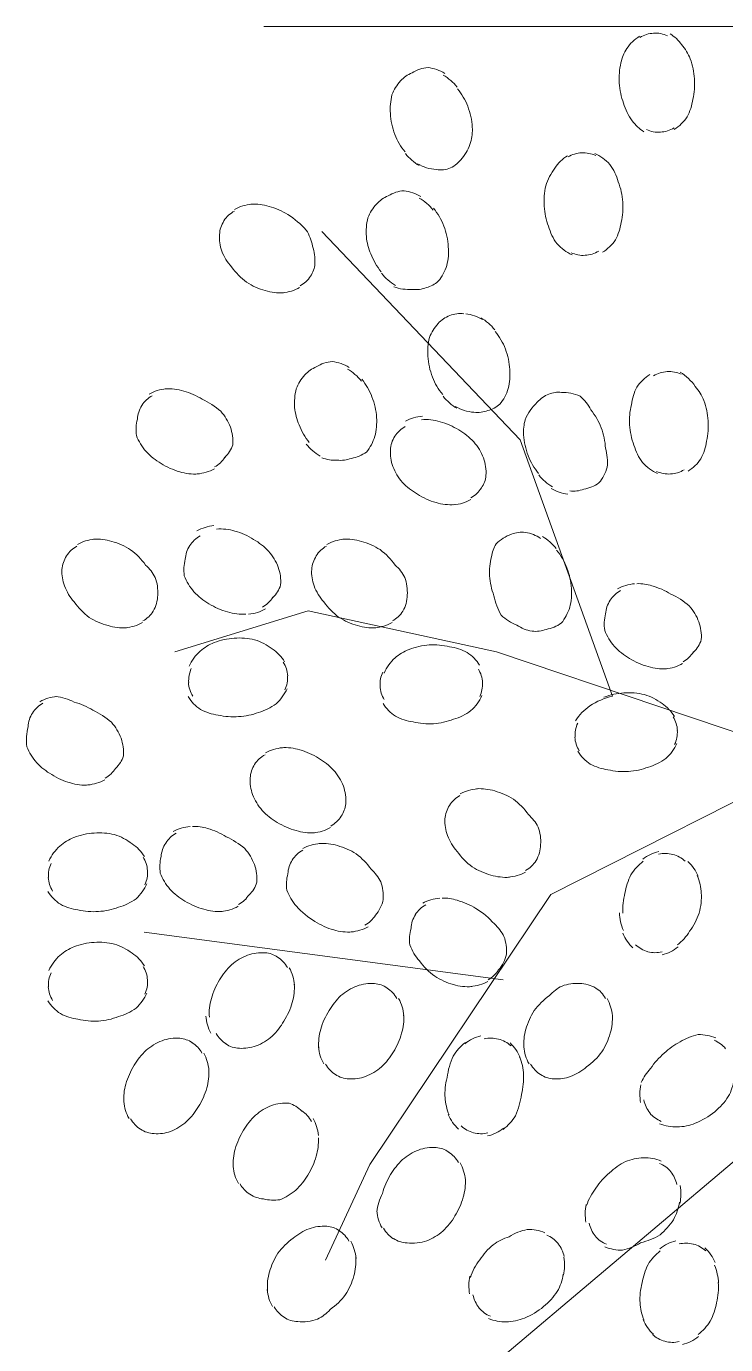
# Model space of a CAD drawing. Header units: metres. Extents: x 14 to 155, y 0 to 125.
# Drawn here: x 54.046 to 54.374, y 110.645 to 111.262 of the extents above; entities that cross this region are included whole.
import ezdxf

# ---------------------------------------------------------------- set-up
doc = ezdxf.new("R2010")
doc.units = ezdxf.units.M
doc.layers.add('PDF_Geometry', color=7, linetype='Continuous', true_color=0xc0c0c0)

msp = doc.modelspace()

# ---------------------------------------------------------------- linework, layer by layer
at = {"layer": 'PDF_Geometry', "color": 0, "lineweight": 0}
for points in [[(54.15752, 111.26205), (54.75764, 111.26207)], [(54.1159, 110.96925), (54.17834, 110.98847), (54.26638, 110.96926), (54.41835, 110.91807)], [(54.18632, 110.68443), (54.20713, 110.72924), (54.29188, 110.85563), (54.41835, 110.91967), (54.39277, 110.74041), (54.41996, 110.59003)], [(54.26948, 110.81559), (54.10147, 110.83799)], [(54.39277, 110.7436), (54.25833, 110.62996)]]:
    msp.add_lwpolyline(points, dxfattribs=at)
for points in [[(54.3334, 111.25746, 0.112979), (54.3274, 111.25165, 0.088824), (54.32468, 111.24499, 0.074265), (54.32393, 111.23552, 0.074849), (54.3259, 111.22605, 0.088992), (54.32993, 111.21789, 0.102553), (54.33546, 111.21274)], [(54.34962, 111.21386, 0.112979), (54.35562, 111.21968, 0.088824), (54.35834, 111.22793, 0.074265), (54.35909, 111.23749, 0.074849), (54.35712, 111.24687, 0.088992), (54.35309, 111.25352, 0.102553), (54.34765, 111.25858)], [(54.24227, 111.24002, 0.111988), (54.2344, 111.24274, 0.126077), (54.2269, 111.2403, 0.114174), (54.22155, 111.23655, 0.105028), (54.21752, 111.22998, 0.083228), (54.21677, 111.22127, 0.077008), (54.21883, 111.21151)], [(54.22952, 111.19773, 0.111988), (54.23824, 111.19501, 0.126077), (54.2449, 111.19577, 0.114174), (54.25034, 111.20036, 0.105028), (54.25427, 111.20777, 0.083228), (54.25512, 111.21489, 0.077008), (54.25296, 111.22464, 0.079606), (54.24818, 111.23289)], [(54.29974, 111.20149, 0.112979), (54.29374, 111.19567, 0.088824), (54.28953, 111.18742, 0.074265), (54.28878, 111.17786, 0.074849), (54.29075, 111.16848, 0.088992), (54.29478, 111.16023, 0.102553), (54.30181, 111.15517)], [(54.31606, 111.1563, 0.112979), (54.32206, 111.16211, 0.088824), (54.32478, 111.17036, 0.074265), (54.32553, 111.17983, 0.074849), (54.32346, 111.1893, 0.088992), (54.31943, 111.19746, 0.102553), (54.3124, 111.20261)], [(54.23102, 111.18236, 0.114729), (54.22315, 111.18508, 0.126077), (54.21574, 111.18273, 0.114174), (54.2103, 111.17889, 0.105028), (54.20627, 111.17242, 0.083228), (54.20552, 111.16361, 0.077008), (54.20759, 111.15554, 0.079606), (54.21246, 111.1472)], [(54.17937, 111.14514, 0.13598), (54.18143, 111.15095, 0.102689), (54.1803, 111.1592, 0.089013), (54.1774, 111.1667, 0.073797), (54.16877, 111.17392, 0.072677), (54.15996, 111.17776, 0.090683), (54.15143, 111.17879)], [(54.21837, 111.14017, 0.111988), (54.22699, 111.13895, 0.126077), (54.23365, 111.13979, 0.114174), (54.23918, 111.1427, 0.105028), (54.24312, 111.15011, 0.091371), (54.24387, 111.15892, 0.077008), (54.24181, 111.16858, 0.079606), (54.23693, 111.17692)], [(54.13886, 111.17101, 0.13598), (54.1368, 111.16463, 0.102689), (54.13783, 111.15685, 0.089013), (54.14243, 111.14945, 0.073797), (54.14946, 111.14223, 0.072677), (54.15818, 111.13838, 0.090683), (54.1668, 111.13735)], [(54.30341, 110.93691, -0.102553), (54.31016, 110.94394, -0.088992), (54.32075, 110.94844), (54.27753, 111.06845), (54.18471, 111.16604)], [(54.25118, 111.12751, 0.126077), (54.24453, 111.12667, 0.114174), (54.23909, 111.12292, 0.105028), (54.23506, 111.11636, 0.083228), (54.23431, 111.10764, 0.077008), (54.23646, 111.09789)], [(54.24715, 111.0841, 0.111988), (54.25587, 111.08139, 0.126077), (54.26243, 111.08223, 0.114174), (54.26797, 111.08514, 0.105028), (54.2719, 111.09254, 0.083228), (54.27265, 111.10136, 0.077008), (54.27059, 111.11101, 0.079606), (54.26581, 111.11926)], [(54.19746, 111.10238, 0.111988), (54.18959, 111.1051, 0.126077), (54.18209, 111.10266, 0.114174), (54.17674, 111.09891, 0.105028), (54.17271, 111.09235, 0.083228), (54.17196, 111.08363, 0.077008), (54.17402, 111.07548, 0.079606), (54.17881, 111.06723)], [(54.18471, 111.0601, 0.111988), (54.19184, 111.05898, 0.126077), (54.1985, 111.05982, 0.114174), (54.20553, 111.06273, 0.105028), (54.20946, 111.07013, 0.083228), (54.21031, 111.07895, 0.077008), (54.20815, 111.0886, 0.079606), (54.20337, 111.09685)], [(54.33819, 111.09901, 0.112979), (54.33219, 111.0932, 0.088824), (54.32956, 111.08495, 0.074265), (54.32872, 111.07548, 0.074849), (54.33078, 111.06601, 0.088992), (54.33481, 111.05786, 0.102553), (54.34185, 111.0527)], [(54.3561, 111.05383, 0.112979), (54.3621, 111.05964, 0.088824), (54.36472, 111.06789, 0.074265), (54.36547, 111.07745, 0.074849), (54.3635, 111.08683, 0.088992), (54.35947, 111.09348, 0.102553), (54.35244, 111.10023)], [(54.13934, 111.06029, 0.125626), (54.14299, 111.06619, 0.102689), (54.14187, 111.07444, 0.089013), (54.13737, 111.08185, 0.073797), (54.12874, 111.08747, 0.072677), (54.12002, 111.09132, 0.090683), (54.1114, 111.09235)], [(54.30069, 111.04454, 0.126077), (54.30725, 111.04539, 0.114174), (54.31438, 111.04829, 0.105028), (54.31831, 111.0557, 0.083228), (54.31747, 111.06451, 0.077008), (54.31541, 111.07417, 0.079606), (54.31062, 111.08251, 0.092576), (54.30556, 111.08889, 0.111988), (54.29684, 111.09067, 0.126077), (54.29094, 111.08992, 0.114174), (54.2855, 111.08607, 0.105028), (54.27987, 111.07792, 0.083228), (54.27912, 111.07079, 0.077008), (54.28128, 111.06114)], [(54.10043, 111.08457, 0.132733), (54.09837, 111.07819, 0.102689), (54.0979, 111.0705, 0.089013), (54.1024, 111.063, 0.073797), (54.10943, 111.05738, 0.072677), (54.11815, 111.05354, 0.090683), (54.12677, 111.0525)], [(54.25934, 111.04595, 0.13598), (54.2615, 111.05176, 0.102689), (54.26037, 111.06001, 0.089013), (54.25578, 111.06751, 0.073797), (54.24875, 111.07313, 0.072677), (54.24003, 111.07698, 0.090683), (54.2314, 111.07792)], [(54.21884, 111.07013, 0.132733), (54.21678, 111.06376, 0.102689), (54.2179, 111.05607, 0.089013), (54.2224, 111.04857, 0.073797), (54.22943, 111.04304, 0.072677), (54.23815, 111.0391, 0.090683), (54.24678, 111.03816)], [(54.10578, 110.98828, 0.125626), (54.10784, 110.99578, 0.102689), (54.10671, 111.00403, 0.089013), (54.10221, 111.00985, 0.073797), (54.09518, 111.01706, 0.072677), (54.08637, 111.02091, 0.090683), (54.07774, 111.02194)], [(54.16175, 110.99466, 0.12226), (54.1654, 111.00057, 0.102689), (54.16428, 111.00882, 0.089013), (54.15978, 111.01632, 0.073797), (54.15274, 111.02185, 0.072677), (54.14403, 111.02579, 0.090683), (54.1354, 111.02672)], [(54.22259, 110.98829, 0.125626), (54.22466, 110.99579, 0.102689), (54.22353, 111.00404, 0.089013), (54.21903, 111.00985, 0.073797), (54.212, 111.01707, 0.072677), (54.20318, 111.02091, 0.090683), (54.19456, 111.02194)], [(54.28709, 111.02232, 0.111988), (54.27997, 111.02513, 0.126077), (54.27341, 111.02429, 0.114174), (54.26628, 111.01979, 0.105028), (54.26412, 111.0137, 0.083228), (54.26319, 111.00479, 0.077008), (54.26525, 110.99551, 0.079606), (54.26863, 110.98641, 0.092576), (54.27594, 110.98173, 0.111988), (54.28306, 110.97891, 0.126077), (54.28972, 110.97976, 0.114174), (54.29675, 110.98266, 0.105028), (54.30069, 110.99007, 0.083228), (54.30153, 110.99888, 0.077008), (54.29938, 111.00854, 0.079606), (54.29459, 111.01688)], [(54.12284, 111.01894, 0.132733), (54.12078, 111.01256, 0.102689), (54.12031, 111.00488, 0.089013), (54.12481, 110.99738, 0.073797), (54.13184, 110.99175, 0.072677), (54.14056, 110.98791, 0.090683), (54.14918, 110.98688)], [(54.06518, 111.01416, 0.12226), (54.06302, 111.00778, 0.102689), (54.06424, 111.00009, 0.089013), (54.06874, 110.99259, 0.073797), (54.07577, 110.98537, 0.072677), (54.08459, 110.98153, 0.090683), (54.09321, 110.9805)], [(54.18209, 111.01416, 0.12226), (54.17993, 111.00779, 0.102689), (54.18106, 111.0001, 0.089013), (54.18556, 110.9926, 0.073797), (54.19269, 110.98538, 0.072677), (54.2014, 110.98154, 0.090683), (54.21003, 110.9805)], [(54.35863, 110.96907, 0.132733), (54.36229, 110.97498, 0.102689), (54.36116, 110.98323, 0.089013), (54.35666, 110.99073, 0.073797), (54.34804, 110.99626, 0.072677), (54.33922, 111.0001, 0.090683), (54.33219, 111.00114)], [(54.31963, 110.99335, 0.125626), (54.31747, 110.98698, 0.102689), (54.3171, 110.97929, 0.089013), (54.3216, 110.97179, 0.073797), (54.32872, 110.96616, 0.072677), (54.33744, 110.96232, 0.090683), (54.34607, 110.96129)], [(54.16728, 110.96456, 0.112979), (54.16147, 110.97056, 0.092185), (54.15322, 110.97488, 0.074265), (54.14365, 110.97563, 0.074849), (54.13428, 110.97356, 0.088992), (54.12771, 110.96953, 0.102553), (54.12256, 110.9625)], [(54.2585, 110.96297, 0.112979), (54.25269, 110.96897, 0.088824), (54.24444, 110.9716, 0.074265), (54.23497, 110.97244, 0.074849), (54.2255, 110.97038, 0.088992), (54.21894, 110.96635, 0.102553), (54.21378, 110.95932)], [(54.08815, 110.91468, 0.132733), (54.09181, 110.9205, 0.102689), (54.09068, 110.92875, 0.089013), (54.08618, 110.93625, 0.073797), (54.07756, 110.94187, 0.072677), (54.06874, 110.94572, 0.090683), (54.06021, 110.94834)], [(54.12209, 110.94825, 0.112979), (54.1279, 110.94225, 0.092185), (54.13615, 110.93962, 0.074265), (54.14572, 110.93888, 0.074849), (54.15509, 110.94084, 0.088992), (54.16325, 110.94488, 0.102553), (54.1684, 110.95191)], [(54.21331, 110.94507, 0.107116), (54.21913, 110.93907, 0.088824), (54.22738, 110.93644, 0.074265), (54.23694, 110.9356, 0.074849), (54.24631, 110.93766, 0.088992), (54.25447, 110.94169, 0.102553), (54.25963, 110.94872)], [(54.34973, 110.93898, 0.112979), (54.34391, 110.94498, 0.092185), (54.33566, 110.9492, 0.074265), (54.3261, 110.95004, 0.074849), (54.31672, 110.94798)], [(54.04924, 110.94056, 0.13598), (54.04718, 110.93418, 0.102689), (54.04662, 110.92481, 0.089013), (54.05121, 110.91731, 0.073797), (54.05824, 110.91178, 0.072677), (54.06696, 110.90784, 0.090683), (54.07559, 110.9069)], [(54.19372, 110.89228, 0.132733), (54.19588, 110.89809, 0.102689), (54.19475, 110.90634, 0.089013), (54.19016, 110.91384, 0.073797), (54.18313, 110.91947, 0.072677), (54.17441, 110.92331, 0.090683), (54.16578, 110.92434)], [(54.30454, 110.92266, 0.112979), (54.31035, 110.91666, 0.092185), (54.3186, 110.91404, 0.074265), (54.32816, 110.91319, 0.074849), (54.33754, 110.91526, 0.088992), (54.34569, 110.91929, 0.102553), (54.35085, 110.92632)], [(54.15322, 110.91656, 0.132733), (54.15116, 110.91019, 0.102689), (54.15228, 110.90241, 0.089013), (54.15678, 110.895, 0.073797), (54.16381, 110.88937, 0.072677), (54.17263, 110.88553, 0.090683), (54.18125, 110.8845)], [(54.28494, 110.87147, 0.125626), (54.2871, 110.87897, 0.102689), (54.28597, 110.88722, 0.089013), (54.28138, 110.89303, 0.073797), (54.27435, 110.90025, 0.072677), (54.26563, 110.9041, 0.090683), (54.257, 110.90513)], [(54.24444, 110.89735, 0.12226), (54.24228, 110.89097, 0.102689), (54.2435, 110.88319, 0.089013), (54.248, 110.87578, 0.073797), (54.25504, 110.86856, 0.072677), (54.26385, 110.86472, 0.090683), (54.27247, 110.86369)], [(54.15059, 110.85543, 0.132733), (54.15425, 110.86134, 0.102689), (54.15313, 110.86959, 0.089013), (54.14863, 110.87709, 0.073797), (54.13991, 110.88262, 0.072677), (54.13119, 110.88656, 0.090683), (54.12415, 110.8875)], [(54.10165, 110.87334, 0.112979), (54.09584, 110.87934, 0.092185), (54.08759, 110.88365, 0.074265), (54.07812, 110.8844, 0.074849), (54.06865, 110.88234, 0.088992), (54.06209, 110.87831, 0.102553), (54.05693, 110.87128)], [(54.11159, 110.87972, 0.125626), (54.10944, 110.87334, 0.102689), (54.10906, 110.86565, 0.089013), (54.11356, 110.85815, 0.073797), (54.12059, 110.85253, 0.072677), (54.12941, 110.84868, 0.090683), (54.13803, 110.84765)], [(54.20975, 110.84587, 0.12226), (54.21341, 110.85328, 0.102689), (54.21228, 110.86153, 0.089013), (54.20778, 110.86744, 0.073797), (54.20075, 110.87466, 0.072677), (54.19203, 110.8785, 0.090683), (54.18341, 110.87953)], [(54.17085, 110.87175, 0.132733), (54.16878, 110.86537, 0.102689), (54.16831, 110.85759, 0.089013), (54.17281, 110.85018, 0.073797), (54.18144, 110.84297, 0.072677), (54.19025, 110.83903, 0.090683), (54.19879, 110.83809)], [(54.3351, 110.87119, 0.087268), (54.32938, 110.86482, 0.079764), (54.32657, 110.85628, 0.081618), (54.32563, 110.84682)], [(54.05647, 110.85702, 0.112979), (54.06228, 110.85102, 0.092185), (54.07053, 110.8484, 0.074265), (54.08009, 110.84765, 0.074849), (54.08947, 110.84962, 0.088992), (54.09772, 110.85365, 0.102553), (54.10278, 110.86068)], [(54.35114, 110.832, 0.087268), (54.35685, 110.83838, 0.079764), (54.36126, 110.84691, 0.081618), (54.36229, 110.85638)], [(54.26741, 110.82028, 0.13598), (54.27107, 110.82769, 0.102689), (54.26994, 110.83594, 0.089013), (54.26544, 110.84184, 0.073797), (54.25682, 110.84906, 0.072677), (54.24801, 110.85291, 0.090683), (54.24097, 110.85394)], [(54.2285, 110.84616, 0.13598), (54.22644, 110.83978, 0.102689), (54.22588, 110.832, 0.089013), (54.23038, 110.8245, 0.073797), (54.23751, 110.81737, 0.072677), (54.24623, 110.81344, 0.090683), (54.25485, 110.8125)], [(54.10166, 110.82215, 0.112979), (54.09584, 110.82815, 0.092185), (54.08759, 110.83237, 0.074265), (54.07812, 110.83321, 0.074849), (54.06865, 110.83115, 0.088992), (54.06209, 110.82712, 0.102553), (54.05694, 110.82009)], [(54.164, 110.82628, 0.13598), (54.15819, 110.82834, 0.102689), (54.14994, 110.82721, 0.089013), (54.14244, 110.82271, 0.073797), (54.13681, 110.81568, 0.072677), (54.13297, 110.80687, 0.090683), (54.13203, 110.79824)], [(54.13972, 110.78568, 0.13598), (54.1461, 110.78362, 0.102689), (54.15388, 110.78474, 0.089013), (54.16138, 110.78924, 0.073797), (54.16691, 110.79637, 0.072677), (54.17085, 110.80509, 0.090683), (54.17178, 110.81371)], [(54.21529, 110.81184, 0.13598), (54.20938, 110.8139, 0.102689), (54.20113, 110.81278, 0.089013), (54.19363, 110.80828, 0.073797), (54.1881, 110.80125, 0.072677), (54.18416, 110.79253, 0.090683), (54.18322, 110.7839)], [(54.31288, 110.81184, 0.13598), (54.30538, 110.81391, 0.102689), (54.29713, 110.81278, 0.089013), (54.29123, 110.80828, 0.073797), (54.2841, 110.80125, 0.072677), (54.28017, 110.79253, 0.090683), (54.27923, 110.7839)], [(54.05647, 110.80583, 0.112979), (54.06228, 110.79983, 0.092185), (54.07053, 110.79721, 0.074265), (54.08009, 110.79637, 0.074849), (54.08947, 110.79843, 0.088992), (54.09772, 110.80246, 0.102553), (54.10278, 110.80949)], [(54.19101, 110.77134, 0.13598), (54.19738, 110.76928, 0.102689), (54.20507, 110.7704, 0.089013), (54.21257, 110.7749, 0.073797), (54.21819, 110.78193, 0.072677), (54.22204, 110.79065, 0.090683), (54.22298, 110.79928)], [(54.28701, 110.77134, 0.132733), (54.29339, 110.76928, 0.102689), (54.30107, 110.77041, 0.089013), (54.30857, 110.77491, 0.073797), (54.31579, 110.78194, 0.072677), (54.31964, 110.79066, 0.090683), (54.32067, 110.79928)], [(54.12407, 110.78624, 0.125626), (54.11816, 110.78831, 0.102689), (54.10991, 110.78718, 0.089013), (54.10241, 110.78268, 0.073797), (54.09688, 110.77565, 0.072677), (54.09294, 110.76683, 0.090683), (54.092, 110.7583)], [(54.36914, 110.7885, 0.102), (54.36089, 110.79, 0.09382), (54.35236, 110.78663, 0.075517), (54.34495, 110.78128, 0.072693), (54.33857, 110.77416, 0.088362), (54.33417, 110.76759)], [(54.25185, 110.78634, 0.087268), (54.24613, 110.77997, 0.072677), (54.24332, 110.76993, 0.081618), (54.24238, 110.76037)], [(54.09978, 110.74574, 0.13598), (54.10616, 110.74368, 0.102689), (54.11385, 110.74471, 0.089013), (54.12135, 110.7493, 0.073797), (54.12697, 110.75634, 0.072677), (54.13082, 110.76505, 0.090683), (54.13175, 110.77368)], [(54.26957, 110.74565, 0.087268), (54.27529, 110.75203, 0.079764), (54.2781, 110.76206, 0.081618), (54.27904, 110.77153)], [(54.34279, 110.74828, 0.102), (54.35105, 110.74678, 0.09382), (54.35948, 110.74856, 0.075517), (54.36858, 110.75391, 0.072693), (54.37495, 110.76103, 0.088362), (54.37767, 110.7691)], [(54.17526, 110.75418, 0.132733), (54.16935, 110.75793, 0.102689), (54.1611, 110.75681, 0.089013), (54.15369, 110.7523, 0.073797), (54.14807, 110.74527, 0.072677), (54.14413, 110.73646, 0.090683), (54.14319, 110.72783)], [(54.15098, 110.71527, 0.125626), (54.15735, 110.71312, 0.102689), (54.16504, 110.71274, 0.089013), (54.17254, 110.71724, 0.073797), (54.17816, 110.72427, 0.072677), (54.18201, 110.73309, 0.090683), (54.18304, 110.74171)], [(54.24407, 110.73506, 0.13598), (54.23817, 110.73712, 0.102689), (54.22992, 110.73599, 0.089013), (54.22251, 110.73149, 0.073797), (54.21688, 110.72446, 0.072677), (54.21304, 110.71565, 0.090683), (54.21042, 110.70702)], [(54.34355, 110.73084, 0.102), (54.3353, 110.73234, 0.09382), (54.32676, 110.73056, 0.075517), (54.31936, 110.72531, 0.072693), (54.31298, 110.71818, 0.088362), (54.30858, 110.71003)], [(54.2182, 110.69455, 0.13598), (54.22457, 110.69249, 0.102689), (54.23385, 110.69352, 0.089013), (54.24135, 110.69802, 0.073797), (54.24698, 110.70515, 0.072677), (54.25082, 110.71387, 0.090683), (54.25185, 110.72249)], [(54.3172, 110.69062, 0.102), (54.32545, 110.68912, 0.09382), (54.33389, 110.69259, 0.075517), (54.34298, 110.69625, 0.072693), (54.34927, 110.70337, 0.088362), (54.35208, 110.71153)], [(54.19288, 110.69821, 0.13598), (54.18698, 110.70027, 0.102689), (54.17873, 110.69915, 0.089013), (54.17123, 110.69465, 0.073797), (54.1641, 110.68762, 0.072677), (54.16016, 110.6789, 0.090683), (54.15923, 110.67027)], [(54.28908, 110.69728, 0.102), (54.28083, 110.69878, 0.09382), (54.27239, 110.6954, 0.075517), (54.26489, 110.69165, 0.072693), (54.25861, 110.68452, 0.088362), (54.2542, 110.67637)], [(54.34308, 110.68875, 0.087268), (54.33736, 110.68237, 0.079764), (54.33464, 110.67384, 0.081618), (54.33361, 110.66437)], [(54.16701, 110.65771, 0.13598), (54.17338, 110.65565, 0.102689), (54.18267, 110.65677, 0.089013), (54.18857, 110.66127, 0.073797), (54.19579, 110.6683, 0.072677), (54.19964, 110.67702, 0.090683), (54.20057, 110.68565)], [(54.26273, 110.65706, 0.102), (54.27098, 110.65556, 0.09382), (54.27951, 110.65734, 0.075517), (54.28851, 110.66268, 0.072693), (54.29489, 110.66981, 0.088362), (54.2977, 110.67787)], [(54.3608, 110.64956, 0.087268), (54.36652, 110.65593, 0.072677), (54.36942, 110.66447, 0.081618), (54.37027, 110.67393)]]:
    msp.add_lwpolyline(points, format="xyb", dxfattribs=at)
for centre, radius, start, end in [((54.34545, 110.8603), 0.01452, 75.94207, 102.44847), ((54.34269, 110.85661), 0.01962, 22.65481, 47.22821), ((54.34364, 110.845), 0.01962, 202.65481, 227.22821), ((54.34079, 110.8429), 0.01452, 255.94207, 282.44847), ((54.26379, 110.77385), 0.01452, 75.94207, 102.44847), ((54.25944, 110.77176), 0.01962, 22.65481, 47.22821), ((54.26199, 110.76015), 0.01962, 202.65481, 227.22821), ((54.25922, 110.75814), 0.01452, 255.94207, 282.44847), ((54.35502, 110.67785), 0.01452, 75.94207, 102.44847), ((54.35066, 110.67575), 0.01962, 22.65481, 47.22821), ((54.35321, 110.66414), 0.01962, 202.65481, 227.22821), ((54.34886, 110.66045), 0.01452, 255.94207, 282.44847)]:
    msp.add_arc(centre, radius, start, end, dxfattribs=at)
for points in [[(54.33996, 111.25887), (54.33771, 111.25877), (54.33556, 111.25802), (54.33359, 111.2569)], [(54.34653, 111.25765), (54.34446, 111.25858), (54.34221, 111.25905), (54.33996, 111.25887)], [(54.24799, 111.23364), (54.24621, 111.23589), (54.24396, 111.23777), (54.24152, 111.23927)], [(54.33659, 111.21377), (54.33865, 111.21283), (54.3409, 111.21236), (54.34315, 111.21255)], [(54.34315, 111.21255), (54.3454, 111.21264), (54.34756, 111.21339), (54.34953, 111.21452)], [(54.21883, 111.21151), (54.21996, 111.20851), (54.22165, 111.2058), (54.22362, 111.20326)], [(54.2238, 111.20251), (54.22558, 111.20026), (54.22784, 111.19839), (54.23027, 111.19689)], [(54.30631, 111.20289), (54.30406, 111.2028), (54.3019, 111.20205), (54.29993, 111.20092)], [(54.31287, 111.20158), (54.31081, 111.20252), (54.30856, 111.20299), (54.30631, 111.2028)], [(54.1518, 111.17879), (54.14899, 111.17851), (54.14627, 111.17776), (54.14383, 111.17635)], [(54.23674, 111.17608), (54.23496, 111.17833), (54.23271, 111.1802), (54.23027, 111.1817)], [(54.14374, 111.1756), (54.14177, 111.17448), (54.14008, 111.17298), (54.13886, 111.17101)], [(54.30134, 111.15611), (54.3034, 111.15517), (54.30565, 111.1547), (54.3079, 111.15489)], [(54.3079, 111.15489), (54.31015, 111.15498), (54.31231, 111.15573), (54.31428, 111.15686)], [(54.17449, 111.14054), (54.17646, 111.14167), (54.17815, 111.14317), (54.17937, 111.14514)], [(54.21265, 111.14645), (54.21443, 111.1442), (54.21668, 111.14232), (54.21912, 111.14082)], [(54.16633, 111.13735), (54.16915, 111.13763), (54.17187, 111.13838), (54.1743, 111.13979)], [(54.2599, 111.12479), (54.25746, 111.12629), (54.25484, 111.12714), (54.25203, 111.12751)], [(54.26562, 111.12001), (54.26384, 111.12226), (54.26159, 111.12414), (54.25915, 111.12564)], [(54.20318, 111.09601), (54.2014, 111.09826), (54.19915, 111.10013), (54.19671, 111.10163)], [(54.23646, 111.09789), (54.23759, 111.09489), (54.23928, 111.09217), (54.24125, 111.08964)], [(54.34634, 111.10042), (54.34409, 111.10033), (54.34194, 111.09958), (54.33997, 111.09845)], [(54.35291, 111.0992), (54.35084, 111.10014), (54.34859, 111.10061), (54.34634, 111.10042)], [(54.11177, 111.09235), (54.10896, 111.09207), (54.10624, 111.09132), (54.1038, 111.08991)], [(54.1053, 111.08916), (54.10333, 111.08804), (54.10165, 111.08654), (54.10043, 111.08457)], [(54.24143, 111.08889), (54.24321, 111.08664), (54.24547, 111.08476), (54.2479, 111.08326)], [(54.23178, 111.0796), (54.22896, 111.07932), (54.22625, 111.07857), (54.22381, 111.07717)], [(54.22371, 111.07473), (54.22175, 111.0736), (54.22006, 111.0721), (54.21884, 111.07013)], [(54.1774, 111.06648), (54.17918, 111.06423), (54.18143, 111.06235), (54.18387, 111.06085)], [(54.13446, 111.05579), (54.13643, 111.05691), (54.13812, 111.05841), (54.13934, 111.06038)], [(54.28128, 111.06104), (54.28241, 111.05804), (54.28409, 111.05532), (54.28606, 111.05279)], [(54.1264, 111.0525), (54.12921, 111.05279), (54.13193, 111.05354), (54.13437, 111.05494)], [(54.34138, 111.05373), (54.34344, 111.05279), (54.34569, 111.05233), (54.34794, 111.05251)], [(54.34794, 111.05251), (54.35019, 111.05261), (54.35235, 111.05336), (54.35431, 111.05448)], [(54.28625, 111.05204), (54.28803, 111.04979), (54.29028, 111.04792), (54.29272, 111.04642)], [(54.2464, 111.03807), (54.24922, 111.03835), (54.25194, 111.0391), (54.25437, 111.04051)], [(54.25447, 111.04135), (54.25644, 111.04248), (54.25812, 111.04398), (54.25934, 111.04595)], [(54.29197, 111.04576), (54.29441, 111.04426), (54.29703, 111.04342), (54.29984, 111.04304)], [(54.13418, 111.02832), (54.13137, 111.02803), (54.12865, 111.02728), (54.12621, 111.02588)], [(54.07821, 111.02194), (54.0754, 111.02166), (54.07268, 111.02091), (54.07024, 111.0195)], [(54.12771, 111.02353), (54.12574, 111.02241), (54.12406, 111.02091), (54.12284, 111.01894)], [(54.19503, 111.02194), (54.19222, 111.02166), (54.1895, 111.02091), (54.18706, 111.01951)], [(54.29441, 111.01763), (54.29263, 111.01988), (54.29038, 111.02176), (54.28794, 111.02326)], [(54.07005, 111.01875), (54.06809, 111.01763), (54.0664, 111.01613), (54.06518, 111.01416)], [(54.18687, 111.01876), (54.1849, 111.01763), (54.18322, 111.01613), (54.182, 111.01416)], [(54.3245, 110.99795), (54.32253, 110.99682), (54.32085, 110.99532), (54.31963, 110.99335)], [(54.33107, 111.00114), (54.32825, 111.00085), (54.32553, 111.0001), (54.3231, 110.9987)], [(54.15687, 110.99016), (54.15884, 110.99128), (54.16053, 110.99278), (54.16175, 110.99475)], [(54.1009, 110.98369), (54.10287, 110.98481), (54.10456, 110.98631), (54.10578, 110.98828)], [(54.1504, 110.98688), (54.15321, 110.98716), (54.15593, 110.98791), (54.15837, 110.98932)], [(54.21772, 110.98369), (54.21969, 110.98482), (54.22137, 110.98632), (54.22259, 110.98829)], [(54.09274, 110.9805), (54.09556, 110.98078), (54.09828, 110.98153), (54.10071, 110.98294)], [(54.20956, 110.9805), (54.21237, 110.98079), (54.21509, 110.98154), (54.21753, 110.98294)], [(54.35376, 110.96457), (54.35572, 110.9657), (54.35741, 110.9672), (54.35863, 110.96917)], [(54.12359, 110.96138), (54.12265, 110.95931), (54.12218, 110.95706), (54.12237, 110.95481)], [(54.16869, 110.958), (54.16859, 110.96025), (54.16784, 110.96241), (54.16662, 110.96438)], [(54.21322, 110.95978), (54.21228, 110.95772), (54.21181, 110.95547), (54.212, 110.95322)], [(54.25991, 110.95482), (54.25981, 110.95707), (54.25906, 110.95922), (54.25794, 110.96119)], [(54.3456, 110.96129), (54.34841, 110.96157), (54.35113, 110.96232), (54.35357, 110.96373)], [(54.12228, 110.95481), (54.12237, 110.95256), (54.12312, 110.95041), (54.12425, 110.94844)], [(54.16737, 110.95144), (54.16831, 110.9535), (54.16878, 110.95575), (54.16859, 110.958)], [(54.2586, 110.94825), (54.25953, 110.95032), (54.26, 110.95257), (54.25981, 110.95482)], [(54.06059, 110.94834), (54.05777, 110.94806), (54.05506, 110.94731), (54.05262, 110.9459)], [(54.21191, 110.95322), (54.212, 110.95097), (54.21275, 110.94882), (54.21388, 110.94685)], [(54.05412, 110.94515), (54.05215, 110.94403), (54.05046, 110.94253), (54.04924, 110.94056)], [(54.30444, 110.93579), (54.3035, 110.93372), (54.30304, 110.93147), (54.30322, 110.92922)], [(54.35113, 110.93241), (54.35104, 110.93466), (54.35029, 110.93682), (54.34916, 110.93879)], [(54.30313, 110.92922), (54.30322, 110.92697), (54.30397, 110.92482), (54.30519, 110.92285)], [(54.34982, 110.92585), (54.35076, 110.92791), (54.35123, 110.93016), (54.35104, 110.93241)], [(54.16625, 110.92434), (54.16344, 110.92406), (54.16072, 110.92331), (54.15828, 110.92191)], [(54.15809, 110.92106), (54.15612, 110.91994), (54.15444, 110.91844), (54.15322, 110.91647)], [(54.08328, 110.91009), (54.08525, 110.91122), (54.08693, 110.91272), (54.08815, 110.91468)], [(54.07512, 110.9069), (54.07793, 110.90718), (54.08065, 110.90793), (54.08309, 110.90934)], [(54.25747, 110.90513), (54.25466, 110.90485), (54.25194, 110.9041), (54.2495, 110.90269)], [(54.24932, 110.90194), (54.24735, 110.90081), (54.24566, 110.89931), (54.24444, 110.89735)], [(54.18885, 110.88769), (54.19081, 110.88881), (54.1925, 110.89031), (54.19372, 110.89228)], [(54.12303, 110.8875), (54.12022, 110.88722), (54.1175, 110.88647), (54.11506, 110.88506)], [(54.18078, 110.8845), (54.1836, 110.88478), (54.18631, 110.88553), (54.18875, 110.88694)], [(54.11647, 110.88431), (54.1145, 110.88318), (54.11281, 110.88168), (54.11159, 110.87972)], [(54.18378, 110.87953), (54.18097, 110.87925), (54.17825, 110.8785), (54.17581, 110.87709)], [(54.17572, 110.87634), (54.17375, 110.87522), (54.17206, 110.87372), (54.17085, 110.87175)], [(54.34241, 110.87579), (54.3397, 110.87513), (54.33707, 110.87391), (54.33491, 110.87213)], [(54.35479, 110.87119), (54.3531, 110.87269), (54.35113, 110.87382), (54.34898, 110.87438)], [(54.05797, 110.87015), (54.05703, 110.86809), (54.05656, 110.86584), (54.05675, 110.86359)], [(54.10306, 110.86678), (54.10297, 110.86903), (54.10222, 110.87118), (54.101, 110.87315)], [(54.28007, 110.86688), (54.28204, 110.868), (54.28373, 110.8695), (54.28494, 110.87147)], [(54.05665, 110.86359), (54.05675, 110.86134), (54.0575, 110.85918), (54.05862, 110.85721)], [(54.10184, 110.86021), (54.10278, 110.86228), (54.10325, 110.86453), (54.10306, 110.86678)], [(54.27201, 110.86369), (54.27482, 110.86397), (54.27754, 110.86472), (54.27998, 110.86613)], [(54.36229, 110.8561), (54.3621, 110.85901), (54.36154, 110.86182), (54.36042, 110.86444)], [(54.14572, 110.85093), (54.14769, 110.85206), (54.14938, 110.85356), (54.15059, 110.85553)], [(54.13756, 110.84765), (54.14038, 110.84793), (54.14309, 110.84868), (54.14553, 110.85009)], [(54.23329, 110.85075), (54.23132, 110.84962), (54.22963, 110.84812), (54.22841, 110.84616)], [(54.23985, 110.85394), (54.23704, 110.85366), (54.23432, 110.85291), (54.23188, 110.8515)], [(54.20488, 110.84128), (54.20685, 110.8424), (54.20854, 110.8439), (54.20975, 110.84587)], [(54.32395, 110.8471), (54.32413, 110.84419), (54.3247, 110.84138), (54.32582, 110.83875)], [(54.19841, 110.83809), (54.20122, 110.83837), (54.20394, 110.83912), (54.20638, 110.84053)], [(54.33145, 110.8321), (54.33313, 110.8306), (54.3351, 110.82947), (54.33726, 110.82891)], [(54.34392, 110.82741), (54.34664, 110.82807), (54.34926, 110.82928), (54.35142, 110.83107)], [(54.1686, 110.8214), (54.16747, 110.82337), (54.16597, 110.82506), (54.164, 110.82628)], [(54.05797, 110.81896), (54.05703, 110.8169), (54.05656, 110.81465), (54.05675, 110.8124)], [(54.10306, 110.81559), (54.10297, 110.81784), (54.10222, 110.81999), (54.101, 110.82196)], [(54.17188, 110.81325), (54.1716, 110.81606), (54.17085, 110.81878), (54.16944, 110.82121)], [(54.26254, 110.81569), (54.26451, 110.81681), (54.2662, 110.81831), (54.26741, 110.82028)], [(54.05665, 110.8124), (54.05675, 110.81015), (54.0575, 110.80799), (54.05862, 110.80602)], [(54.10184, 110.80902), (54.10278, 110.81109), (54.10325, 110.81334), (54.10306, 110.81559)], [(54.21979, 110.80697), (54.21866, 110.80893), (54.21716, 110.81062), (54.21519, 110.81184)], [(54.25438, 110.8125), (54.25719, 110.81278), (54.25991, 110.81353), (54.26235, 110.81494)], [(54.31748, 110.80697), (54.31635, 110.80894), (54.31485, 110.81063), (54.31288, 110.81184)], [(54.22307, 110.7989), (54.22279, 110.80172), (54.22204, 110.80443), (54.22063, 110.80687)], [(54.32067, 110.79891), (54.32039, 110.80172), (54.31964, 110.80444), (54.31823, 110.80688)], [(54.13035, 110.79871), (54.13063, 110.7959), (54.13138, 110.79318), (54.13278, 110.79074)], [(54.13522, 110.79056), (54.13635, 110.78859), (54.13785, 110.7869), (54.13982, 110.78568)], [(54.25916, 110.78944), (54.25645, 110.78878), (54.25382, 110.78756), (54.25166, 110.78578)], [(54.27323, 110.78475), (54.27154, 110.78625), (54.26957, 110.78737), (54.26741, 110.78794)], [(54.37364, 110.78344), (54.37223, 110.78522), (54.37036, 110.78653), (54.36829, 110.78738)], [(54.12857, 110.78137), (54.12744, 110.78334), (54.12594, 110.78502), (54.12397, 110.78624)], [(54.13185, 110.77331), (54.13157, 110.77612), (54.13082, 110.77884), (54.12941, 110.78127)], [(54.18313, 110.78428), (54.18341, 110.78146), (54.18416, 110.77874), (54.18557, 110.77631)], [(54.27923, 110.78428), (54.27951, 110.78147), (54.28026, 110.77875), (54.28167, 110.77631)], [(54.18641, 110.77621), (54.18754, 110.77424), (54.18904, 110.77256), (54.19101, 110.77134)], [(54.27913, 110.77125), (54.27895, 110.77415), (54.27838, 110.77697), (54.27726, 110.77959)], [(54.28242, 110.77622), (54.28354, 110.77425), (54.28504, 110.77256), (54.28701, 110.77134)], [(54.33407, 110.76656), (54.33342, 110.76384), (54.33342, 110.76094), (54.33389, 110.75822)], [(54.092, 110.75868), (54.09228, 110.75587), (54.09303, 110.75315), (54.09444, 110.75071)], [(54.24238, 110.76075), (54.24257, 110.75784), (54.24313, 110.75503), (54.24426, 110.7524)], [(54.33539, 110.75944), (54.33586, 110.75719), (54.33679, 110.75512), (54.3382, 110.75344)], [(54.09519, 110.75062), (54.09632, 110.74865), (54.09782, 110.74696), (54.09978, 110.74574)], [(54.17985, 110.7494), (54.17873, 110.75137), (54.17722, 110.75306), (54.17526, 110.75427)], [(54.18304, 110.74284), (54.18276, 110.74565), (54.18201, 110.74837), (54.1806, 110.75081)], [(54.3382, 110.75334), (54.33961, 110.75156), (54.34148, 110.75025), (54.34354, 110.74941)], [(54.24988, 110.74725), (54.25157, 110.74575), (54.25354, 110.74462), (54.2557, 110.74406)], [(54.26226, 110.74256), (54.26498, 110.74322), (54.2676, 110.74443), (54.26976, 110.74622)], [(54.24857, 110.73018), (54.24745, 110.73215), (54.24595, 110.73384), (54.24398, 110.73506)], [(54.14319, 110.7283), (54.14347, 110.72549), (54.14422, 110.72277), (54.14563, 110.72033)], [(54.25185, 110.72203), (54.25157, 110.72484), (54.25082, 110.72756), (54.24942, 110.73)], [(54.34805, 110.72578), (54.34664, 110.72756), (54.34476, 110.72887), (54.3427, 110.72972)], [(54.35086, 110.71978), (54.35039, 110.72203), (54.34945, 110.72409), (54.34805, 110.72578)], [(54.14638, 110.72015), (54.14751, 110.71818), (54.14901, 110.71649), (54.15098, 110.71527)], [(54.35227, 110.71097), (54.35292, 110.71369), (54.35292, 110.71659), (54.35245, 110.71931)], [(54.21042, 110.70749), (54.2107, 110.70468), (54.21145, 110.70196), (54.21285, 110.69952)], [(54.30848, 110.7105), (54.30783, 110.70778), (54.30783, 110.70487), (54.3083, 110.70215)], [(54.3098, 110.70178), (54.31026, 110.69953), (54.3112, 110.69746), (54.31261, 110.69578)], [(54.19738, 110.69334), (54.19626, 110.6953), (54.19476, 110.69699), (54.19279, 110.69821)], [(54.2136, 110.69934), (54.21473, 110.69737), (54.21623, 110.69568), (54.2182, 110.69446)], [(54.29526, 110.69221), (54.29386, 110.694), (54.29198, 110.69531), (54.28992, 110.69615)], [(54.31261, 110.69578), (54.31401, 110.694), (54.31589, 110.69268), (54.31795, 110.69184)], [(54.20067, 110.68527), (54.20038, 110.68809), (54.19963, 110.6908), (54.19823, 110.69324)], [(54.29808, 110.68612), (54.29761, 110.68837), (54.29667, 110.69043), (54.29526, 110.69212)], [(54.35039, 110.69343), (54.34767, 110.69278), (54.34505, 110.69156), (54.34289, 110.68978)], [(54.36445, 110.68875), (54.36277, 110.69025), (54.3608, 110.69137), (54.35864, 110.69194)], [(54.2978, 110.6774), (54.29845, 110.68012), (54.29845, 110.68303), (54.29798, 110.68575)], [(54.37036, 110.67365), (54.37017, 110.67656), (54.36961, 110.67937), (54.36849, 110.682)], [(54.25401, 110.67693), (54.25336, 110.67421), (54.25336, 110.67131), (54.25383, 110.66859)], [(54.15913, 110.67065), (54.15941, 110.66783), (54.16017, 110.66511), (54.16157, 110.66268)], [(54.25542, 110.66821), (54.25589, 110.66596), (54.25683, 110.6639), (54.25823, 110.66221)], [(54.33361, 110.66465), (54.3338, 110.66175), (54.33436, 110.65893), (54.33549, 110.65631)], [(54.16242, 110.66258), (54.16354, 110.66061), (54.16504, 110.65893), (54.16701, 110.65771)], [(54.25823, 110.66212), (54.25964, 110.66034), (54.26151, 110.65902), (54.26358, 110.65818)], [(54.33942, 110.64965), (54.34111, 110.64815), (54.34308, 110.64703), (54.34524, 110.64646)], [(54.35349, 110.64496), (54.35621, 110.64562), (54.35883, 110.64684), (54.36099, 110.64862)]]:
    msp.add_open_spline(points, degree=3, dxfattribs=at)

doc.saveas('drawing.dxf')
